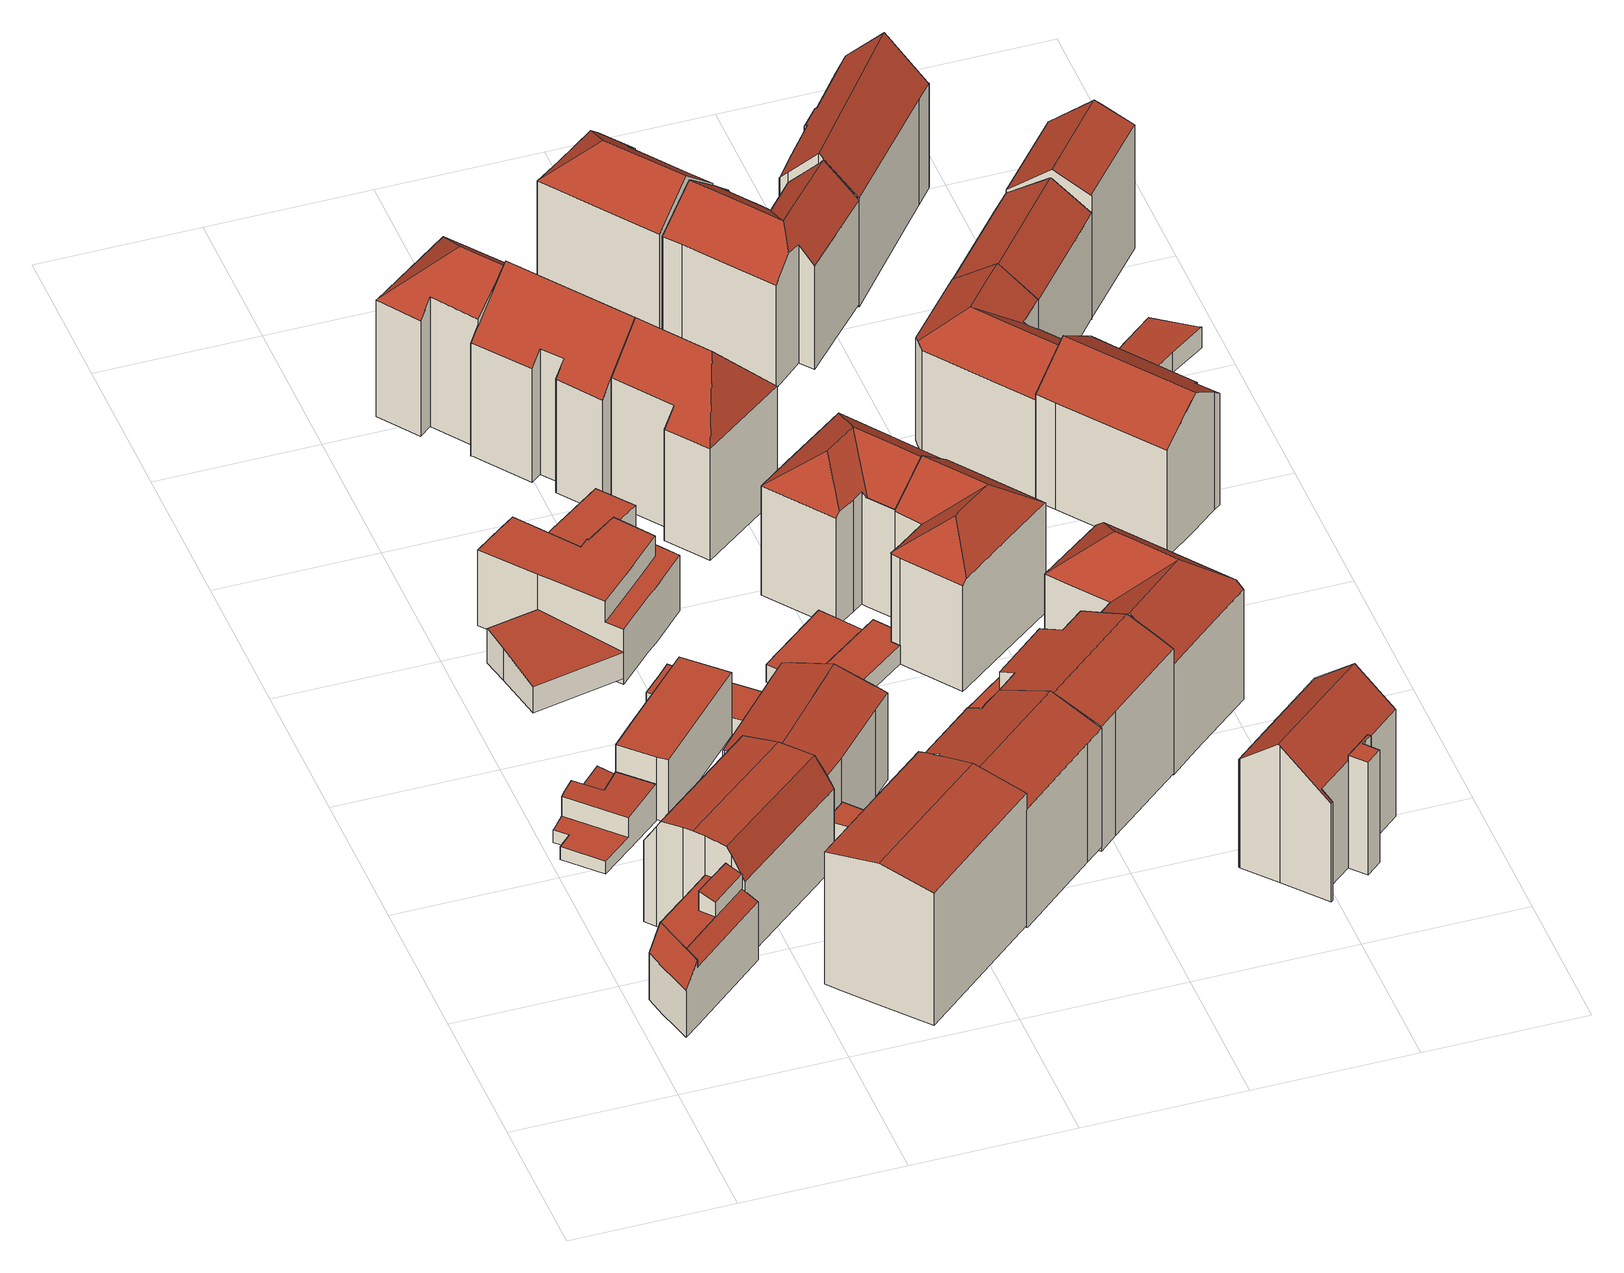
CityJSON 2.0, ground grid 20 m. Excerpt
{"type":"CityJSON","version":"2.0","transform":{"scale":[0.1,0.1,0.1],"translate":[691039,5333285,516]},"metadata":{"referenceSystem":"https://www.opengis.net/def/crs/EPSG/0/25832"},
"CityObjects":{
"building1":{"type":"Building","attributes":{"Gemeindeschluessel":"09162000","HoeheDach":"529.695","HoeheGrund":"517.570","Methode":"2000","NiedrigsteTraufeDesGebaeudes":"524.272","Geometrietyp2DReferenz":"3000","function":"31001_1000","roofType":"1000","measuredHeight":12.12,"storeysAboveGround":3},"geometry":[{"type":"MultiSurface","lod":"2","boundaries":[[[0,1,2,3]],[[4,5,6,7,8,9,10,11,12,13,14,15,0,3]],[[16,17,18,19,20]],[[21,22,23,24,25,26,27,28]],[[29,30,17,16,29,25]],[[31,28,27,32,33,34,12,11,10,9,8]],[[17,30,1,0,15,14,18]],[[29,16,20,35]],[[7,6,5,36,37,38,31,8]],[[5,4,3,2,24,23,36]],[[38,37,36,23,22,21,28,31]],[[24,2,1,30,29,25]],[[26,25,29,35,39,34,33,32,27]],[[18,14,13,12,34,39,19]],[[35,20,19,39]]],"semantics":{"surfaces":[{"type":"WallSurface"},{"type":"GroundSurface"},{"type":"RoofSurface"}],"values":[0,1,2,0,0,0,0,0,0,0,2,2,2,0,0]}}]},
"building2":{"type":"Building","attributes":{"Gemeindeschluessel":"09162000","HoeheDach":"521.760","HoeheGrund":"516.550","Methode":"2000","NiedrigsteTraufeDesGebaeudes":"518.267","Geometrietyp2DReferenz":"3000","function":"31001_1000","roofType":"1000","measuredHeight":5.21,"storeysAboveGround":1},"geometry":[{"type":"MultiSurface","lod":"2","boundaries":[[[40,41,42,43]],[[44,45,46,47,41,40,48]],[[49,50,51,52]],[[53,54,47,46]],[[41,47,54,55,56,57,42]],[[52,51,58,59]],[[60,55,54,53]],[[48,40,43,61,58,51,50]],[[62,57,56,63]],[[61,43,42,57,62,64,65]],[[63,56,55,60]],[[44,48,50,49]],[[59,58,61,65]],[[45,44,49,52,59,65,64,62,63,60,53,46]]],"semantics":{"surfaces":[{"type":"WallSurface"},{"type":"RoofSurface"},{"type":"GroundSurface"}],"values":[0,0,0,0,1,0,0,1,0,0,0,0,0,2]}}]},
"building3":{"type":"Building","attributes":{"Gemeindeschluessel":"09162000","HoeheDach":"518.470","HoeheGrund":"517.349","Methode":"2000","NiedrigsteTraufeDesGebaeudes":"517.771","Geometrietyp2DReferenz":"3000","function":"31001_2000","roofType":"1000","measuredHeight":1.12},"geometry":[{"type":"MultiSurface","lod":"2","boundaries":[[[66,67,68,69]],[[70,68,67,71]],[[70,72,69,68]],[[69,72,73,66]],[[73,71,67,66]],[[71,73,72,70]]],"semantics":{"surfaces":[{"type":"WallSurface"},{"type":"RoofSurface"},{"type":"GroundSurface"}],"values":[0,1,0,2,0,0]}}]},
"building4":{"type":"Building","attributes":{"Gemeindeschluessel":"09162000","HoeheDach":"532.650","HoeheGrund":"516.944","Methode":"2000","NiedrigsteTraufeDesGebaeudes":"528.124","Geometrietyp2DReferenz":"3000","function":"31001_1000","roofType":"3100","measuredHeight":15.71,"storeysAboveGround":3},"geometry":[{"type":"MultiSurface","lod":"2","boundaries":[[[74,75,76,77,78]],[[79,80,81,82]],[[82,81,83,84]],[[85,78,77,86,87]],[[88,87,86,89,90,91,92]],[[93,94,80,79]],[[95,96,85,87,88]],[[97,96,95,98,99,100,101,93,79,82,84,102]],[[100,90,89,101]],[[99,91,90,100]],[[93,101,89,86,77,76,94]],[[103,83,81,80,94,76,75]],[[84,83,103,102]],[[97,102,103,75,74]],[[95,88,92,98]],[[98,92,91,99]],[[96,97,74,78,85]]],"semantics":{"surfaces":[{"type":"RoofSurface"},{"type":"WallSurface"},{"type":"GroundSurface"}],"values":[0,1,1,0,0,1,1,2,1,1,1,0,1,1,1,1,1]}}]},
"building5":{"type":"Building","attributes":{"Gemeindeschluessel":"09162000","HoeheDach":"522.598","HoeheGrund":"517.680","Methode":"1000","NiedrigsteTraufeDesGebaeudes":"521.420","Geometrietyp2DReferenz":"3000","function":"31001_2000","roofType":"1000","measuredHeight":4.92},"geometry":[{"type":"MultiSurface","lod":"2","boundaries":[[[104,105,106,107]],[[108,109,110,111]],[[111,110,105,104]],[[105,110,109,112,106]],[[107,113,108,111,104]],[[113,112,109,108]],[[107,106,112,113]]],"semantics":{"surfaces":[{"type":"WallSurface"},{"type":"RoofSurface"},{"type":"GroundSurface"}],"values":[0,0,0,1,2,0,0]}}]},
"building6":{"type":"Building","attributes":{"Gemeindeschluessel":"09162000","HoeheDach":"525.660","HoeheGrund":"516.660","Methode":"3220","NiedrigsteTraufeDesGebaeudes":"525.660","Geometrietyp2DReferenz":"3000","function":"31001_1000","roofType":"9999","measuredHeight":9,"storeysAboveGround":1},"geometry":[{"type":"MultiSurface","lod":"2","boundaries":[[[114,115,116,117]],[[118,119,120,121]],[[122,119,118,123,115,114]],[[123,118,121,124]],[[117,116,124,121,120,125]],[[119,122,125,120]],[[115,123,124,116]],[[122,114,117,125]]],"semantics":{"surfaces":[{"type":"WallSurface"},{"type":"RoofSurface"},{"type":"GroundSurface"}],"values":[0,0,1,0,2,0,0,0]}}]},
"building7":{"type":"Building","attributes":{"Gemeindeschluessel":"09162000","HoeheDach":"537.930","HoeheGrund":"517.680","Methode":"2000","NiedrigsteTraufeDesGebaeudes":"536.598","Geometrietyp2DReferenz":"3000","function":"31001_1000","roofType":"3100","measuredHeight":20.25,"storeysAboveGround":4},"geometry":[{"type":"MultiSurface","lod":"2","boundaries":[[[126,127,128,129,130,131,132,133,134,135,136,137]],[[131,138,139,132]],[[128,127,126,140,141,142,143,129]],[[132,139,144,133]],[[140,145,146,141]],[[134,147,148,135]],[[137,145,140,126]],[[142,141,146,148,147,144,139,138,149,143]],[[146,145,137,136,135,148]],[[143,149,130,129]],[[133,144,147,134]],[[130,149,138,131]]],"semantics":{"surfaces":[{"type":"GroundSurface"},{"type":"WallSurface"},{"type":"RoofSurface"}],"values":[0,1,1,1,2,1,1,2,1,1,1,1]}}]},
"building8":{"type":"Building","attributes":{"Gemeindeschluessel":"09162000","HoeheDach":"527.633","HoeheGrund":"516.762","Methode":"2000","NiedrigsteTraufeDesGebaeudes":"524.648","Geometrietyp2DReferenz":"3000","function":"31001_1000","roofType":"1000","measuredHeight":10.87,"storeysAboveGround":2},"geometry":[{"type":"MultiSurface","lod":"2","boundaries":[[[150,151,152,153]],[[154,155,156,157,158,159,160,150,153,161,162,163]],[[164,165,166,167]],[[168,169,170,171,172,173,174]],[[170,151,150,160,175,176,171]],[[177,178,179,154,163,180,181,182,183]],[[184,165,164,185,186,187,188,189,190]],[[183,182,191,192]],[[159,158,193,194,175,160]],[[195,196,197,179,178,177,183,192,190,189,188,187,173,172,171,176,175,194,193]],[[163,162,161,153,152,198,199,180]],[[179,197,196,195,193,158,157,156,155,154]],[[167,200,168,174,186,185,164]],[[182,181,180,199,198,152,151,170,169,201,166,165,184,191]],[[166,201,169,168,200,167]],[[192,191,184,190]],[[187,186,174,173]]],"semantics":{"surfaces":[{"type":"WallSurface"},{"type":"RoofSurface"},{"type":"GroundSurface"}],"values":[0,1,0,0,0,0,0,0,0,2,0,0,1,1,0,0,0]}}]},
"building9":{"type":"Building","attributes":{"Gemeindeschluessel":"09162000","HoeheDach":"523.249","HoeheGrund":"517.249","Methode":"3210","NiedrigsteTraufeDesGebaeudes":"523.249","Geometrietyp2DReferenz":"3000","function":"31001_2000","roofType":"9999","measuredHeight":6},"geometry":[{"type":"MultiSurface","lod":"2","boundaries":[[[202,203,204,205]],[[206,207,208,209]],[[207,210,211,208]],[[209,208,211,205,204]],[[203,206,209,204]],[[210,202,205,211]],[[203,202,210,207,206]]],"semantics":{"surfaces":[{"type":"WallSurface"},{"type":"GroundSurface"},{"type":"RoofSurface"}],"values":[0,0,0,1,0,0,2]}}]},
"building10":{"type":"Building","attributes":{"Gemeindeschluessel":"09162000","HoeheDach":"531.198","HoeheGrund":"516.890","Methode":"1000","NiedrigsteTraufeDesGebaeudes":"529.248","Geometrietyp2DReferenz":"3000","function":"31001_1000","roofType":"3100","measuredHeight":14.31,"storeysAboveGround":3},"geometry":[{"type":"MultiSurface","lod":"2","boundaries":[[[212,213,214,215,216,217,218,219,220,221,222]],[[223,224,225,79]],[[226,227,224,223]],[[100,213,212,99]],[[226,223,79,93,228,229,101,100,99,230,231,232,233,234,235,236,237]],[[217,238,236,235,234,218]],[[99,212,222,230]],[[101,214,213,100]],[[229,228,93,239,216,215,214,101]],[[232,220,219,233]],[[222,221,220,232,231,230]],[[233,219,218,234]],[[237,240,227,226]],[[239,225,224,227,240,238,217,216]],[[79,225,239,93]],[[236,238,240,237]]],"semantics":{"surfaces":[{"type":"RoofSurface"},{"type":"WallSurface"},{"type":"GroundSurface"}],"values":[0,1,1,1,2,1,1,1,1,1,1,1,1,0,1,1]}}]},
"building11":{"type":"Building","attributes":{"Gemeindeschluessel":"09162000","HoeheDach":"519.317","HoeheGrund":"516.920","Methode":"1000","NiedrigsteTraufeDesGebaeudes":"519.317","Geometrietyp2DReferenz":"3000","function":"31001_2000","roofType":"1000","measuredHeight":2.4},"geometry":[{"type":"MultiSurface","lod":"2","boundaries":[[[241,242,243,244]],[[245,242,241,246,247,248]],[[244,249,250,251,252,253,247,246,241]],[[250,254,255,251]],[[254,256,243,242,245,248,257,258,255]],[[258,257,248,247,253,252]],[[251,255,258,252]],[[249,244,243,256,254,250]]],"semantics":{"surfaces":[{"type":"WallSurface"},{"type":"GroundSurface"},{"type":"RoofSurface"}],"values":[0,0,1,0,2,0,0,0]}}]},
"building12":{"type":"Building","attributes":{"Gemeindeschluessel":"09162000","HoeheDach":"520.480","HoeheGrund":"516.256","Methode":"2000","NiedrigsteTraufeDesGebaeudes":"520.480","Geometrietyp2DReferenz":"3000","function":"31001_2000","roofType":"1000","measuredHeight":4.22},"geometry":[{"type":"MultiSurface","lod":"2","boundaries":[[[259,260,261,262]],[[263,264,262,261]],[[263,261,260,265,266,267,268]],[[264,263,268,269]],[[270,265,260,259]],[[262,264,269,271,272,270,259]],[[271,267,266,272]],[[269,268,267,271]],[[272,266,265,270]]],"semantics":{"surfaces":[{"type":"WallSurface"},{"type":"RoofSurface"},{"type":"GroundSurface"}],"values":[0,0,1,0,0,2,0,0,0]}}]},
"building13":{"type":"Building","attributes":{"Gemeindeschluessel":"09162000","HoeheDach":"539.141","HoeheGrund":"516.250","Methode":"1000","NiedrigsteTraufeDesGebaeudes":"532.736","Geometrietyp2DReferenz":"3000","function":"31001_1000","roofType":"3200","measuredHeight":22.89,"storeysAboveGround":5},"geometry":[{"type":"MultiSurface","lod":"2","boundaries":[[[273,274,275,276,277,278,279,280]],[[275,274,273,281,282,283,284,285,276]],[[286,277,276,285,284,287]],[[288,289,280,279,290,291]],[[291,290,287,292]],[[282,288,291,292,283]],[[281,289,288,282]],[[279,278,277,286,287,290]],[[273,280,289,281]],[[283,292,287,284]]],"semantics":{"surfaces":[{"type":"WallSurface"},{"type":"GroundSurface"},{"type":"RoofSurface"}],"values":[0,1,0,2,2,0,0,2,0,0]}}]},
"building14":{"type":"Building","attributes":{"Gemeindeschluessel":"09162000","HoeheDach":"537.050","HoeheGrund":"517.400","Methode":"2000","NiedrigsteTraufeDesGebaeudes":"533.541","Geometrietyp2DReferenz":"3000","function":"31001_1000","roofType":"3100","measuredHeight":19.65,"storeysAboveGround":4},"geometry":[{"type":"MultiSurface","lod":"2","boundaries":[[[293,294,295,296]],[[297,298,299,300,301,293,296,302,303,304,305,306,307,308,309,310,311,312]],[[306,313,314,307]],[[303,315,316,304]],[[305,317,313,306]],[[318,295,294,319,320,321,322,323,314,313,317,316,315]],[[301,300,299,324,325,319,294,293]],[[325,324,326,327,328,320,319]],[[308,323,322,309]],[[302,296,295,318,315,303]],[[299,298,297,327,326,324]],[[321,320,328,312,311,310,309,322]],[[307,314,323,308]],[[304,316,317,305]],[[312,328,327,297]]],"semantics":{"surfaces":[{"type":"WallSurface"},{"type":"GroundSurface"},{"type":"RoofSurface"}],"values":[0,1,0,0,0,2,0,2,0,0,0,0,0,0,0]}}]},
"building15":{"type":"Building","attributes":{"Gemeindeschluessel":"09162000","HoeheDach":"539.597","HoeheGrund":"516.080","Methode":"1000","NiedrigsteTraufeDesGebaeudes":"532.229","Geometrietyp2DReferenz":"3000","function":"31001_1000","roofType":"3100","measuredHeight":23.52,"storeysAboveGround":5},"geometry":[{"type":"MultiSurface","lod":"2","boundaries":[[[329,330,331,332]],[[333,334,332,331,335,336,337,338]],[[339,340,341,330,329,342]],[[343,344,345,346,347,348,342,329,332,334,333,349]],[[350,346,345,351]],[[352,347,346,350]],[[353,348,347,352]],[[354,355,344,343,349,356]],[[339,342,348,353]],[[340,339,353,352,350,351,355,354,356,338,337,336,335,341]],[[356,349,333,338]],[[335,331,330,341]],[[351,345,344,355]]],"semantics":{"surfaces":[{"type":"RoofSurface"},{"type":"WallSurface"},{"type":"GroundSurface"}],"values":[0,1,1,0,1,1,1,1,1,2,1,1,1]}}]},
"building16":{"type":"Building","attributes":{"Gemeindeschluessel":"09162000","HoeheDach":"519.199","HoeheGrund":"516.660","Methode":"1000","NiedrigsteTraufeDesGebaeudes":"519.199","Geometrietyp2DReferenz":"3000","function":"31001_2000","roofType":"1000","measuredHeight":2.54},"geometry":[{"type":"MultiSurface","lod":"2","boundaries":[[[357,358,359,360]],[[361,362,363,364,365,366]],[[358,366,365,364,367,368,359]],[[360,359,368,369]],[[367,364,363,370,369,368]],[[362,361,357,360,369,370,363]],[[361,366,358,357]]],"semantics":{"surfaces":[{"type":"WallSurface"},{"type":"RoofSurface"},{"type":"GroundSurface"}],"values":[0,0,1,0,0,2,0]}}]},
"building17":{"type":"Building","attributes":{"Gemeindeschluessel":"09162000","HoeheDach":"519.260","HoeheGrund":"516.720","Methode":"1000","NiedrigsteTraufeDesGebaeudes":"519.260","Geometrietyp2DReferenz":"3000","function":"31001_2000","roofType":"1000","measuredHeight":2.54},"geometry":[{"type":"MultiSurface","lod":"2","boundaries":[[[371,372,373,363]],[[374,375,376,361]],[[377,378,373,372]],[[374,379,380,375]],[[380,379,381,382]],[[376,371,363,361]],[[381,378,377,382]],[[375,380,382,377,372,371,376]],[[381,379,374,361,363,373,378]]],"semantics":{"surfaces":[{"type":"WallSurface"},{"type":"RoofSurface"},{"type":"GroundSurface"}],"values":[0,0,0,0,0,0,0,1,2]}}]},
"building18":{"type":"Building","attributes":{"Gemeindeschluessel":"09162000","HoeheDach":"539.580","HoeheGrund":"516.230","Methode":"2000","NiedrigsteTraufeDesGebaeudes":"532.086","Geometrietyp2DReferenz":"3000","function":"31001_1000","roofType":"3200","measuredHeight":23.35,"storeysAboveGround":5},"geometry":[{"type":"MultiSurface","lod":"2","boundaries":[[[383,384,385,386,387,388,389]],[[384,390,391,385]],[[383,389,392,393]],[[388,394,392,389]],[[391,390,393,395,329,342]],[[342,329,394,388,387,386]],[[392,395,393]],[[395,392,394,329]],[[383,393,390,384]],[[385,391,342,386]]],"semantics":{"surfaces":[{"type":"GroundSurface"},{"type":"WallSurface"},{"type":"RoofSurface"}],"values":[0,1,1,1,2,1,2,2,1,1]}}]},
"building19":{"type":"Building","attributes":{"Gemeindeschluessel":"09162000","HoeheDach":"536.940","HoeheGrund":"516.840","Methode":"2000","NiedrigsteTraufeDesGebaeudes":"533.464","Geometrietyp2DReferenz":"3000","function":"31001_9998","roofType":"3100","measuredHeight":20.1,"storeysAboveGround":4},"geometry":[{"type":"MultiSurface","lod":"2","boundaries":[[[396,397,398,399]],[[400,401,402,403,404,405,406,407,398,397,408,409,410,411,412,413,414]],[[405,415,416,406]],[[417,418,412,411,410,419]],[[400,420,421,401]],[[422,423,417,419,424,425,396,399,426,416,415,322]],[[413,427,428,414]],[[406,416,426,407]],[[404,322,415,405]],[[412,418,427,413]],[[408,425,424,409]],[[407,426,399,398]],[[403,402,401,421,423,422,322,404]],[[414,428,420,400]],[[397,396,425,408]],[[421,420,428,427,418,417,423]],[[409,424,419,410]]],"semantics":{"surfaces":[{"type":"WallSurface"},{"type":"GroundSurface"},{"type":"RoofSurface"}],"values":[0,1,0,0,0,2,0,0,0,0,0,0,0,0,0,2,0]}}]},
"building20":{"type":"Building","attributes":{"Gemeindeschluessel":"09162000","HoeheDach":"519.294","HoeheGrund":"516.500","Methode":"1000","NiedrigsteTraufeDesGebaeudes":"519.294","Geometrietyp2DReferenz":"3000","function":"31001_2000","roofType":"1000","measuredHeight":2.79},"geometry":[{"type":"MultiSurface","lod":"2","boundaries":[[[429,430,431,432]],[[433,434,435,436]],[[434,432,431,435]],[[436,435,431,430]],[[429,433,436,430]],[[429,432,434,433]]],"semantics":{"surfaces":[{"type":"GroundSurface"},{"type":"RoofSurface"},{"type":"WallSurface"}],"values":[0,1,2,2,2,2]}}]},
"building21":{"type":"Building","attributes":{"Gemeindeschluessel":"09162000","HoeheDach":"536.091","HoeheGrund":"516.500","Methode":"2000","NiedrigsteTraufeDesGebaeudes":"532.020","Geometrietyp2DReferenz":"3000","function":"31001_1000","roofType":"3200","measuredHeight":19.59,"storeysAboveGround":5},"geometry":[{"type":"MultiSurface","lod":"2","boundaries":[[[437,438,439,440,441]],[[442,443,444,445,446,447]],[[448,449,450,451]],[[447,446,452,453]],[[444,437,441,445]],[[450,440,454,455,451]],[[443,456,457,458,459,438,437,444]],[[452,446,445,441,440,450,449]],[[439,438,459,460,454,440]],[[451,455,454,461,462,463]],[[464,448,451,463]],[[464,465,453,452,449,448]],[[457,456,443,442,447,453,465,464,463,462,461,466,458]],[[460,459,458,466,461,454]]],"semantics":{"surfaces":[{"type":"RoofSurface"},{"type":"WallSurface"},{"type":"GroundSurface"}],"values":[0,1,0,1,0,0,1,0,0,1,1,1,2,1]}}]},
"building22":{"type":"Building","attributes":{"Gemeindeschluessel":"09162000","HoeheDach":"519.840","HoeheGrund":"517.117","Methode":"2000","NiedrigsteTraufeDesGebaeudes":"519.840","Geometrietyp2DReferenz":"3000","function":"31001_2000","roofType":"1000","measuredHeight":2.72},"geometry":[{"type":"MultiSurface","lod":"2","boundaries":[[[467,468,469,470]],[[467,471,472,468]],[[468,472,473,469]],[[474,473,472,471]],[[469,473,474,470]],[[470,474,471,467]]],"semantics":{"surfaces":[{"type":"GroundSurface"},{"type":"WallSurface"},{"type":"RoofSurface"}],"values":[0,1,1,2,1,1]}}]},
"building23":{"type":"Building","attributes":{"Gemeindeschluessel":"09162000","HoeheDach":"536.151","HoeheGrund":"516.690","Methode":"2000","NiedrigsteTraufeDesGebaeudes":"531.792","Geometrietyp2DReferenz":"3000","function":"31001_1000","roofType":"3200","measuredHeight":19.46,"storeysAboveGround":5},"geometry":[{"type":"MultiSurface","lod":"2","boundaries":[[[475,476,477,478,479,480]],[[481,482,483,378]],[[484,485,486,487,379,381,488,378,483,489,480,479,478,490,491]],[[492,493,494,495,496,477,476]],[[497,498,493,482,481,499]],[[500,482,493,492,476,475]],[[496,495,491,490,478,477]],[[501,499,481,378,488,381]],[[487,502,503,379]],[[379,503,501,381]],[[504,494,493,498,497,505]],[[503,502,505,497,499,501]],[[487,486,485,484,491,495,494,504,505,502]],[[489,483,482,500,475,480]]],"semantics":{"surfaces":[{"type":"WallSurface"},{"type":"GroundSurface"},{"type":"RoofSurface"}],"values":[0,0,1,2,2,2,0,0,0,0,2,2,0,0]}}]},
"building24":{"type":"Building","attributes":{"Gemeindeschluessel":"09162000","HoeheDach":"536.058","HoeheGrund":"516.690","Methode":"2000","NiedrigsteTraufeDesGebaeudes":"530.214","Geometrietyp2DReferenz":"3000","function":"31001_1000","roofType":"3200","measuredHeight":19.37},"geometry":[{"type":"MultiSurface","lod":"2","boundaries":[[[506,507,508,509]],[[510,511,507,506]],[[507,511,512,508]],[[513,514,510,506]],[[515,516,517,518,514,513]],[[519,520,521,522,523,524]],[[511,525,526,512]],[[519,524,527,528]],[[515,513,506,509]],[[526,525,522,521]],[[528,527,518,517]],[[514,518,527,524,523,522,525,511,510]],[[516,515,509,508,512,526,521,520,519,528,517]]],"semantics":{"surfaces":[{"type":"WallSurface"},{"type":"RoofSurface"},{"type":"GroundSurface"}],"values":[0,1,0,1,0,0,0,0,0,0,0,1,2]}}]},
"building25":{"type":"Building","attributes":{"Gemeindeschluessel":"09162000","HoeheDach":"537.153","HoeheGrund":"516.570","Methode":"2000","NiedrigsteTraufeDesGebaeudes":"532.271","Geometrietyp2DReferenz":"3000","function":"31001_9998","roofType":"3200","measuredHeight":20.58,"storeysAboveGround":4},"geometry":[{"type":"MultiSurface","lod":"2","boundaries":[[[529,530,531,532]],[[533,534,535,536,537,538,539,540]],[[541,542,543,544,545,546,547,548,549,550,551,552,553,554,555]],[[532,531,551,550]],[[542,541,555,536,535,534]],[[549,548,556,557,532,550]],[[546,558,559,547]],[[560,537,536,555,554,553,552,551,531,530]],[[559,556,548,547]],[[545,561,558,546]],[[562,538,537,560,530,529]],[[557,556,538,562,529,532]],[[558,561,540,539,538,556,559]],[[542,534,533,543]],[[544,543,533,540,561,545]]],"semantics":{"surfaces":[{"type":"RoofSurface"},{"type":"GroundSurface"},{"type":"WallSurface"}],"values":[0,0,1,2,2,2,2,2,2,2,0,0,0,2,2]}}]},
"building26":{"type":"Building","attributes":{"Gemeindeschluessel":"09162000","HoeheDach":"536.841","HoeheGrund":"517.078","Methode":"2000","NiedrigsteTraufeDesGebaeudes":"531.170","Geometrietyp2DReferenz":"3000","function":"31001_1000","roofType":"3100","measuredHeight":19.76,"storeysAboveGround":6},"geometry":[{"type":"MultiSurface","lod":"2","boundaries":[[[563,564,565,566]],[[567,568,569,570]],[[571,572,573,570,569,574]],[[575,576,577,578]],[[572,571,579,580]],[[581,582,583,579]],[[580,579,583,584,585]],[[566,565,582,581,586]],[[587,588,564,563]],[[589,590,568,567]],[[591,592,593,594,595]],[[575,578,581,579,571,574,594,593,596]],[[585,584,597,598]],[[598,597,588,587]],[[586,581,578,577]],[[576,575,596,599]],[[576,599,592,591,589,567,570,573,572,580,585,598,587,563,566,586,577]],[[591,595,590,589]],[[595,594,574,569,568,590]],[[593,592,599,596]],[[565,564,588,597,584,583,582]]],"semantics":{"surfaces":[{"type":"WallSurface"},{"type":"RoofSurface"},{"type":"GroundSurface"}],"values":[0,0,0,0,0,0,0,0,0,0,0,1,0,0,0,0,2,0,1,0,1]}}]},
"building27":{"type":"Building","attributes":{"Gemeindeschluessel":"09162000","HoeheDach":"535.821","HoeheGrund":"516.480","Methode":"2000","NiedrigsteTraufeDesGebaeudes":"531.244","Geometrietyp2DReferenz":"3000","function":"31001_1000","roofType":"3100","measuredHeight":19.34,"storeysAboveGround":5},"geometry":[{"type":"MultiSurface","lod":"2","boundaries":[[[600,601,602,603,604,605]],[[606,607,608,609,610,611,612,613,614,615]],[[616,617,618,619,620,621,622,623]],[[619,624,625,626,627,600,605,628,620]],[[623,622,629,630,631,632]],[[633,634,615,614]],[[620,628,605,604,635,636,637,609,608]],[[638,639,640,641,642,643,644,632,631,630,645,633,614,613,612,611,610,646,647,648,603,602,601,649]],[[601,600,627,649]],[[647,636,635,648]],[[639,625,624,640]],[[621,620,608,607,606,615,634,650,629,622]],[[645,650,634,633]],[[643,642,618,617,616,644]],[[644,616,623,632]],[[630,629,650,645]],[[642,641,640,624,619,618]],[[648,635,604,603]],[[639,638,649,627,626,625]],[[609,637,636,647,646,610]]],"semantics":{"surfaces":[{"type":"WallSurface"},{"type":"RoofSurface"},{"type":"GroundSurface"}],"values":[0,0,1,1,0,0,1,2,0,0,0,1,0,0,0,0,0,0,0,0]}}]},
"building28":{"type":"Building","attributes":{"Gemeindeschluessel":"09162000","HoeheDach":"519.280","HoeheGrund":"516.470","Methode":"1000","NiedrigsteTraufeDesGebaeudes":"519.280","Geometrietyp2DReferenz":"3000","function":"31001_2000","roofType":"1000","measuredHeight":2.81},"geometry":[{"type":"MultiSurface","lod":"2","boundaries":[[[651,652,653,654,655,656]],[[655,654,653,657,658,659,660]],[[656,655,660,661]],[[651,656,661,662,663,664,652]],[[657,653,652,664,663,658]],[[661,660,659,662]],[[662,659,658,663]]],"semantics":{"surfaces":[{"type":"WallSurface"},{"type":"RoofSurface"},{"type":"GroundSurface"}],"values":[0,1,0,2,0,0,0]}}]},
"building29":{"type":"Building","attributes":{"Gemeindeschluessel":"09162000","HoeheDach":"535.208","HoeheGrund":"516.510","Methode":"2000","NiedrigsteTraufeDesGebaeudes":"530.895","Geometrietyp2DReferenz":"3000","function":"31001_1000","roofType":"3100","measuredHeight":18.7,"storeysAboveGround":5},"geometry":[{"type":"MultiSurface","lod":"2","boundaries":[[[665,666,667,668,669,670,671]],[[672,673,674,668,667,666]],[[675,671,670,669,676,677,678]],[[679,680,681,682]],[[683,675,678,684,685,686]],[[678,677,676,687,688,684]],[[689,690,691,681,680,692,693,665,671]],[[694,695,696,682,681,691,690,697]],[[692,680,679,698]],[[699,697,690,689,671,675,683]],[[700,694,697,699,683,686]],[[696,695,694,700,686,685,684,688,687,701,674,673,672,702,703,698,679,682]],[[665,693,692,698,703,702,672,666]],[[669,668,674,701,687,676]]],"semantics":{"surfaces":[{"type":"RoofSurface"},{"type":"WallSurface"},{"type":"GroundSurface"}],"values":[0,1,0,1,1,1,0,1,1,0,1,2,1,1]}}]},
"building30":{"type":"Building","attributes":{"Gemeindeschluessel":"09162000","HoeheDach":"536.256","HoeheGrund":"516.680","Methode":"1000","NiedrigsteTraufeDesGebaeudes":"532.019","Geometrietyp2DReferenz":"3000","function":"31001_1000","roofType":"3100","measuredHeight":19.58,"storeysAboveGround":5},"geometry":[{"type":"MultiSurface","lod":"2","boundaries":[[[704,705,706,707,708,709]],[[710,711,712,705,704]],[[713,714,715,716,717,709,708,707,718,719,720,721,722,723]],[[716,711,710,717]],[[724,725,723,722,721,726]],[[719,727,728,720]],[[717,710,704,709]],[[707,706,729,718]],[[723,725,730,713]],[[712,731,730,725,724,726,728,727,729,706,705]],[[720,728,726,721]],[[716,715,714,713,730,731,712,711]],[[718,729,727,719]]],"semantics":{"surfaces":[{"type":"WallSurface"},{"type":"RoofSurface"},{"type":"GroundSurface"}],"values":[0,1,2,0,0,0,0,0,0,1,0,0,0]}}]},
"building31":{"type":"Building","attributes":{"Gemeindeschluessel":"09162000","HoeheDach":"536.581","HoeheGrund":"516.070","Methode":"1000","NiedrigsteTraufeDesGebaeudes":"530.980","Geometrietyp2DReferenz":"3000","function":"31001_1000","roofType":"3100","measuredHeight":20.51,"storeysAboveGround":5},"geometry":[{"type":"MultiSurface","lod":"2","boundaries":[[[732,733,734,735,736,737]],[[738,739,740,741,742,743]],[[743,742,732,737]],[[744,745,746,747,748,739,738,743,737,736,735,749,750,751,752,753,754,755,756,757]],[[758,759,757,756,755,754,760,761]],[[746,762,763,747]],[[757,759,764,744]],[[752,765,766,753]],[[742,741,740,767,761,760,766,765,768,769,770,734,733,732]],[[748,747,763,767,740,739]],[[753,766,760,754]],[[750,769,768,751]],[[763,762,771,764,759,758,761,767]],[[735,734,770,749]],[[749,770,769,750]],[[746,745,744,764,771,762]],[[751,768,765,752]]],"semantics":{"surfaces":[{"type":"WallSurface"},{"type":"GroundSurface"},{"type":"RoofSurface"}],"values":[0,0,0,1,0,0,0,0,2,0,0,0,2,0,0,0,0]}}]},
"building32":{"type":"Building","attributes":{"Gemeindeschluessel":"09162000","HoeheDach":"534.869","HoeheGrund":"516.350","Methode":"2000","NiedrigsteTraufeDesGebaeudes":"530.975","Geometrietyp2DReferenz":"3000","function":"31001_1000","roofType":"3100","measuredHeight":18.52,"storeysAboveGround":5},"geometry":[{"type":"MultiSurface","lod":"2","boundaries":[[[772,773,774,775]],[[776,777,778,779,780,772,775,781,782,783]],[[777,776,783,784,785,786]],[[786,785,784,787,788]],[[780,789,773,772]],[[790,788,787,791,774,773,789]],[[779,778,777,786,788,790,789,780]],[[791,787,784,783,782,781,775,774]]],"semantics":{"surfaces":[{"type":"WallSurface"},{"type":"GroundSurface"},{"type":"RoofSurface"}],"values":[0,1,0,2,0,2,0,0]}}]},
"building33":{"type":"Building","attributes":{"Gemeindeschluessel":"09162000","HoeheDach":"518.742","HoeheGrund":"516.480","Methode":"1000","NiedrigsteTraufeDesGebaeudes":"518.742","Geometrietyp2DReferenz":"3000","function":"31001_2000","roofType":"1000","measuredHeight":2.26},"geometry":[{"type":"MultiSurface","lod":"2","boundaries":[[[792,793,794,795]],[[796,797,798,799]],[[800,801,793,792]],[[793,801,798,797,802,794]],[[795,794,802,803]],[[799,798,801,800]],[[795,803,796,799,800,792]],[[803,802,797,796]]],"semantics":{"surfaces":[{"type":"WallSurface"},{"type":"RoofSurface"},{"type":"GroundSurface"}],"values":[0,0,0,1,0,0,2,0]}}]},
"building34":{"type":"Building","attributes":{"Gemeindeschluessel":"09162000","HoeheDach":"519.359","HoeheGrund":"516.350","Methode":"1000","NiedrigsteTraufeDesGebaeudes":"518.719","Geometrietyp2DReferenz":"3000","function":"31001_2000","roofType":"9999","measuredHeight":3.01},"geometry":[{"type":"MultiSurface","lod":"2","boundaries":[[[804,805,806,807,808,809]],[[810,811,807,806]],[[812,811,810,813,814,815]],[[806,805,804,816,817,818,819,814,813,810]],[[820,821,809,808,807,811,812,815,822,797]],[[797,822,815,814,819,818]],[[804,809,821,816]],[[817,816,821,820,797,818]]],"semantics":{"surfaces":[{"type":"WallSurface"},{"type":"GroundSurface"},{"type":"RoofSurface"}],"values":[0,0,0,1,2,0,0,0]}}]},
"building35":{"type":"Building","attributes":{"Gemeindeschluessel":"09162000","HoeheDach":"536.130","HoeheGrund":"516.220","Methode":"2000","NiedrigsteTraufeDesGebaeudes":"531.359","Geometrietyp2DReferenz":"3000","function":"31001_1000","roofType":"3100","measuredHeight":19.91,"storeysAboveGround":5},"geometry":[{"type":"MultiSurface","lod":"2","boundaries":[[[823,824,825,826,827,828,829,830]],[[830,829,831,832]],[[825,833,834,835,836,826]],[[833,825,824,823,830,832,837,838,839,834]],[[828,840,841,831,829]],[[839,842,835,834]],[[832,831,841,837]],[[840,842,839,838,837,841]],[[827,826,836,835,842,840,828]]],"semantics":{"surfaces":[{"type":"WallSurface"},{"type":"GroundSurface"},{"type":"RoofSurface"}],"values":[0,0,0,1,2,0,0,0,2]}}]}
},
"vertices":[
[144,189,16],[144,189,107],[155,176,99],[155,176,16],[54,90,16],[35,74,16],[30,97,16],[24,121,16],[18,150,16],[37,166,16],[68,192,16],[76,199,16],[111,228,16],[128,208,16],[133,202,16],[142,192,16],[98,155,130],[142,192,130],[133,202,134],[128,208,137],[84,172,137],[43,137,110],[49,113,110],[54,90,110],[54,90,99],[49,113,109],[43,137,109],[37,166,109],[37,166,110],[98,155,109],[142,192,109],[18,150,83],[68,192,109],[76,199,109],[111,228,109],[84,172,109],[35,74,83],[30,97,83],[24,121,83],[128,208,109],
[87,416,23],[87,416,51],[29,476,51],[29,476,23],[49,385,5],[87,416,5],[132,454,5],[132,454,58],[49,385,23],[10,426,5],[10,426,23],[26,442,23],[26,442,5],[97,489,5],[97,489,58],[76,467,54],[47,495,54],[35,483,52],[12,456,23],[12,456,5],[76,467,5],[15,459,23],[35,483,5],[47,495,5],[29,476,5],[15,459,5],
[97,489,13],[97,489,18],[67,516,25],[67,516,13],[94,543,25],[122,515,18],[94,543,13],[122,515,13],
[111,228,165],[129,207,161],[273,325,161],[241,355,166],[101,239,166],[283,316,9],[283,316,139],[290,309,121],[290,309,9],[144,188,121],[144,188,9],[92,250,165],[209,384,161],[74,272,161],[71,276,152],[205,387,152],[201,391,143],[193,398,125],[60,289,125],[275,323,9],[275,323,156],[71,276,9],[92,250,9],[111,228,9],[60,289,9],[193,398,9],[201,391,9],[205,387,9],[133,202,9],[133,202,152],
[48,728,17],[48,728,62],[41,762,66],[41,762,17],[175,687,17],[175,687,54],[61,663,54],[61,663,17],[105,775,66],[105,775,17],
[259,565,97],[143,444,97],[143,444,7],[259,565,7],[97,489,97],[122,515,97],[122,515,7],[97,489,7],[213,610,97],[132,454,97],[132,454,7],[213,610,7],
[301,3,17],[255,57,17],[226,92,17],[210,111,17],[272,163,17],[299,186,17],[366,242,17],[372,236,17],[379,227,17],[388,217,17],[411,188,17],[455,134,17],[299,186,206],[366,242,206],[301,3,206],[255,57,219],[226,92,211],[210,111,206],[372,236,208],[455,134,206],[411,188,219],[379,227,210],[388,217,212],[272,163,206],
[217,842,87],[217,842,116],[250,796,116],[250,796,87],[175,687,87],[220,732,87],[233,744,87],[265,777,87],[276,788,87],[262,808,87],[229,852,87],[217,763,87],[206,751,87],[160,706,87],[112,879,86],[112,879,116],[166,805,116],[166,805,86],[177,816,86],[177,816,116],[178,814,116],[178,814,8],[177,816,8],[136,873,8],[136,873,86],[229,852,8],[217,842,8],[119,758,8],[160,706,8],[175,687,8],[160,706,116],[119,758,116],[105,775,116],[105,775,8],[94,866,116],[120,886,86],[124,889,86],[124,889,8],[120,886,8],[112,879,8],[94,866,8],[56,837,116],[56,837,8],[276,788,8],[262,808,8],[265,777,8],[233,744,8],[220,732,8],[217,763,116],[206,751,116],[176,815,86],[176,815,116],
[283,316,72],[311,341,72],[311,341,12],[283,316,12],[338,309,72],[313,288,72],[313,288,12],[338,309,12],[290,309,72],[290,309,12],
[193,398,133],[201,391,136],[205,387,138],[221,373,145],[239,356,152],[349,479,152],[312,515,136],[303,523,132],[282,500,132],[192,401,132],[191,400,132],[310,342,9],[310,342,133],[283,316,134],[373,409,9],[373,409,133],[239,356,9],[221,373,9],[191,400,9],[192,401,9],[282,500,9],[303,523,9],[312,515,9],[349,479,9],[386,444,9],[396,434,9],[386,444,137],[275,323,137],[396,434,133],
[328,575,9],[328,575,33],[284,541,33],[284,541,9],[225,674,33],[225,674,9],[222,676,9],[222,676,33],[259,565,9],[213,610,9],[184,637,9],[201,654,9],[207,660,9],[213,610,33],[184,637,33],[259,565,33],[207,660,33],[201,654,33],
[136,873,3],[136,873,45],[124,889,45],[124,889,3],[163,918,45],[163,918,3],[163,893,45],[183,867,45],[275,935,45],[243,977,45],[243,977,3],[163,893,3],[275,935,3],[183,867,3],
[161,1136,2],[201,1164,2],[220,1178,2],[256,1204,2],[256,1204,168],[220,1178,209],[201,1164,231],[161,1136,186],[123,1189,2],[107,1176,2],[72,1225,2],[179,1306,2],[255,1205,2],[255,1205,168],[179,1306,168],[107,1176,167],[123,1189,187],[166,1211,231],[72,1225,169],[72,1225,168],
[388,217,14],[388,217,194],[379,227,188],[379,227,14],[555,219,14],[456,134,14],[455,134,14],[433,162,14],[414,185,14],[372,235,14],[372,236,14],[396,257,14],[383,272,14],[454,331,14],[466,316,14],[472,322,14],[494,340,14],[495,339,14],[537,289,14],[579,239,14],[454,331,176],[466,316,184],[372,236,184],[396,257,183],[383,272,175],[372,235,184],[414,185,210],[537,289,210],[495,339,184],[494,340,183],[472,322,184],[455,134,184],[433,162,199],[456,134,184],[555,219,184],[579,239,184],
[306,1025,236],[359,1065,162],[256,1204,163],[203,1165,236],[161,1136,179],[194,1159,224],[256,1204,1],[203,1165,1],[194,1159,1],[161,1136,1],[268,996,1],[306,1025,1],[359,1065,1],[268,996,183],[150,1126,162],[198,1061,163],[211,1071,181],[230,1046,181],[217,1036,163],[254,985,162],[149,1127,162],[230,1046,1],[211,1071,1],[217,1036,1],[254,985,1],[150,1126,1],[198,1061,1],[149,1127,1],
[358,597,7],[358,597,32],[326,641,32],[326,641,7],[383,615,7],[400,629,7],[447,663,7],[447,663,32],[400,629,32],[383,615,32],[445,665,32],[412,711,32],[412,711,7],[445,665,7],
[447,663,33],[463,675,33],[463,675,7],[412,574,7],[412,574,33],[383,615,33],[485,644,33],[485,644,7],[476,622,7],[476,622,33],[469,632,7],[469,632,33],
[339,867,2],[302,916,2],[318,928,2],[268,996,2],[306,1025,2],[359,1065,2],[445,946,2],[302,916,161],[318,928,182],[445,946,161],[339,867,161],[359,1065,161],[367,941,236],
[594,413,186],[594,413,8],[575,436,8],[575,436,175],[602,259,8],[579,239,8],[539,286,8],[500,333,8],[494,340,8],[516,359,8],[520,363,8],[508,379,8],[623,436,8],[627,432,8],[637,419,8],[661,389,8],[662,388,8],[686,358,8],[699,341,8],[516,359,183],[520,363,183],[661,389,209],[662,388,209],[637,419,195],[602,259,186],[579,239,186],[500,333,186],[539,286,209],[627,432,189],[623,436,187],[508,379,175],[686,358,194],[699,341,186],
[564,461,5],[503,488,5],[568,539,5],[603,491,5],[564,461,33],[603,491,33],[568,539,33],[503,488,33],
[498,702,160],[539,732,201],[517,762,201],[485,806,201],[476,732,160],[475,731,5],[497,701,5],[497,701,160],[475,731,160],[471,737,165],[471,737,5],[431,707,161],[436,711,166],[444,776,201],[371,788,161],[458,727,165],[458,727,5],[494,880,161],[412,819,161],[498,702,5],[539,732,5],[579,762,5],[579,762,161],[557,793,161],[494,880,5],[412,819,5],[371,788,5],[431,707,5],[436,711,5],[557,793,5],
[564,461,11],[603,491,11],[632,453,11],[617,438,11],[564,461,38],[603,491,38],[632,453,38],[617,438,38],
[497,701,159],[540,733,202],[579,762,163],[579,762,7],[540,733,7],[497,701,7],[485,644,159],[518,670,158],[518,670,7],[657,653,7],[575,591,7],[532,558,7],[526,554,7],[469,633,7],[518,671,7],[600,734,7],[658,654,7],[561,704,202],[593,661,202],[657,653,164],[658,654,163],[600,734,163],[541,622,202],[548,628,202],[469,633,159],[518,671,158],[469,632,158],[526,554,158],[476,622,158],[575,591,164],[532,558,164],
[314,1379,154],[348,1404,154],[348,1404,7],[314,1379,7],[388,1368,201],[399,1443,154],[399,1443,7],[412,1247,154],[454,1279,201],[412,1247,7],[454,1279,7],[496,1310,7],[496,1310,155],[428,1402,7],[429,1403,7],[440,1411,7],[440,1411,142],[429,1403,154],[428,1402,155],[410,1451,142],[410,1451,7],[475,1338,155],[475,1338,7],
[694,526,212],[704,591,172],[698,600,163],[616,538,163],[686,358,181],[699,341,163],[736,373,163],[815,440,163],[809,448,172],[745,457,212],[702,420,212],[663,387,212],[736,373,6],[699,341,6],[686,358,6],[663,387,6],[662,388,6],[637,419,6],[627,432,6],[668,467,6],[632,516,6],[616,538,6],[698,600,6],[704,591,6],[746,534,6],[809,448,6],[815,440,6],[668,467,163],[632,516,163],[637,419,177],[627,432,163],[746,534,172],[662,388,210],[711,504,212],
[862,116,11],[862,116,172],[843,100,172],[843,100,11],[776,214,11],[776,214,165],[838,266,165],[838,266,11],[905,186,164],[905,186,11],[871,226,11],[871,226,208],[791,71,152],[791,71,11],[782,82,11],[782,82,164],[858,146,164],[858,146,11],[826,119,164],[826,119,172],[858,146,172],[861,143,172],[861,143,11],[826,119,11],[848,133,11],[848,133,172],[712,160,11],[712,160,165],[713,158,11],[746,120,11],[746,120,207],[745,121,208],[713,158,167],[789,69,152],[852,136,172],[852,136,11],[789,69,11],
[608,1258,198],[608,1258,5],[608,1259,5],[603,1263,5],[603,1263,191],[608,1259,198],[530,1265,153],[541,1249,153],[541,1248,153],[543,1246,156],[543,1246,5],[541,1248,5],[541,1249,5],[530,1265,5],[526,1271,5],[526,1271,152],[430,1223,153],[469,1170,153],[505,1122,153],[526,1141,178],[531,1174,198],[505,1209,198],[456,1275,198],[414,1244,153],[543,1156,175],[556,1140,153],[593,1180,153],[640,1231,153],[567,1214,198],[459,1277,196],[459,1277,5],[456,1275,5],[414,1244,5],[514,1286,5],[514,1286,153],[576,1287,153],[557,1263,155],[543,1247,156],[593,1180,5],[556,1140,5],[543,1156,5],[526,1141,5],[505,1122,5],[469,1170,5],[430,1223,5],[499,1307,5],[543,1247,5],[557,1263,5],[576,1287,5],[640,1231,5],[499,1307,153],
[560,1385,5],[561,1385,5],[561,1385,33],[560,1385,33],[515,1383,33],[515,1383,5],[559,1410,33],[557,1434,33],[534,1458,33],[512,1433,33],[512,1433,5],[534,1458,5],[557,1434,5],[559,1410,5],
[743,967,154],[741,969,156],[744,972,156],[769,1000,156],[733,1033,192],[715,1012,192],[680,971,192],[741,969,5],[744,972,5],[769,1000,5],[620,975,156],[693,1070,151],[681,1057,151],[621,987,151],[756,957,5],[756,957,150],[793,909,149],[793,909,5],[620,964,151],[621,987,5],[620,975,5],[620,964,5],[693,1070,5],[681,1057,5],[713,925,192],[751,874,192],[792,908,150],[753,955,153],[746,963,153],[711,841,5],[751,874,5],[792,908,5],[711,841,151],[753,955,5],[679,885,151],[679,885,5],[733,1033,5],[743,967,5],[746,963,5],
[711,841,160],[756,878,203],[793,909,168],[793,909,7],[756,878,7],[711,841,7],[727,819,160],[816,700,160],[862,736,203],[892,761,7],[870,743,7],[862,736,7],[816,700,7],[727,819,7],[802,915,7],[822,888,7],[886,801,7],[880,796,7],[900,768,7],[901,767,7],[900,768,167],[901,767,167],[880,796,166],[822,888,160],[886,801,160],[802,915,161],[892,761,175],[870,743,195],
[568,1293,157],[569,1294,157],[588,1320,156],[588,1320,1],[569,1294,1],[568,1293,1],[590,1274,1],[603,1263,1],[603,1263,205],[590,1274,187],[576,1287,167],[576,1287,1],[761,1378,1],[735,1346,1],[640,1231,1],[608,1258,1],[604,1262,1],[628,1371,1],[625,1373,1],[646,1398,1],[648,1396,1],[687,1445,1],[707,1470,1],[741,1438,1],[779,1403,1],[781,1402,1],[779,1403,152],[781,1402,150],[707,1470,157],[741,1438,206],[640,1231,156],[608,1258,199],[761,1378,151],[648,1396,157],[687,1445,157],[604,1262,206],[646,1398,153],[625,1373,153],[628,1371,156],[735,1346,152],
[780,1172,4],[780,1172,150],[799,1194,150],[799,1194,4],[855,1101,4],[769,1000,4],[733,1033,4],[697,1066,4],[693,1070,4],[803,1190,4],[839,1158,4],[875,1125,4],[875,1125,154],[855,1101,154],[769,1000,154],[839,1158,189],[733,1033,189],[693,1070,150],[697,1066,154],[803,1190,154],
[826,932,5],[826,932,27],[794,979,27],[794,979,5],[823,992,5],[823,992,27],[865,960,27],[865,960,5],[854,952,5],[854,952,27],[795,993,27],[795,993,5],
[898,984,4],[912,993,4],[928,1005,4],[928,1005,33],[912,993,33],[898,984,33],[973,1036,4],[973,1036,34],[968,1040,33],[968,1040,4],[926,1079,4],[926,1079,27],[865,960,4],[843,976,4],[823,992,4],[824,994,4],[843,976,30],[865,960,33],[824,994,27],
[840,1157,2],[846,1151,2],[875,1125,2],[875,1125,179],[846,1151,197],[840,1157,201],[799,1194,154],[799,1194,2],[882,1291,154],[882,1291,2],[876,1127,2],[961,1226,2],[961,1226,179],[876,1127,179],[923,1257,2],[924,1256,2],[930,1251,2],[924,1256,201],[923,1257,200],[930,1251,198]
]}
